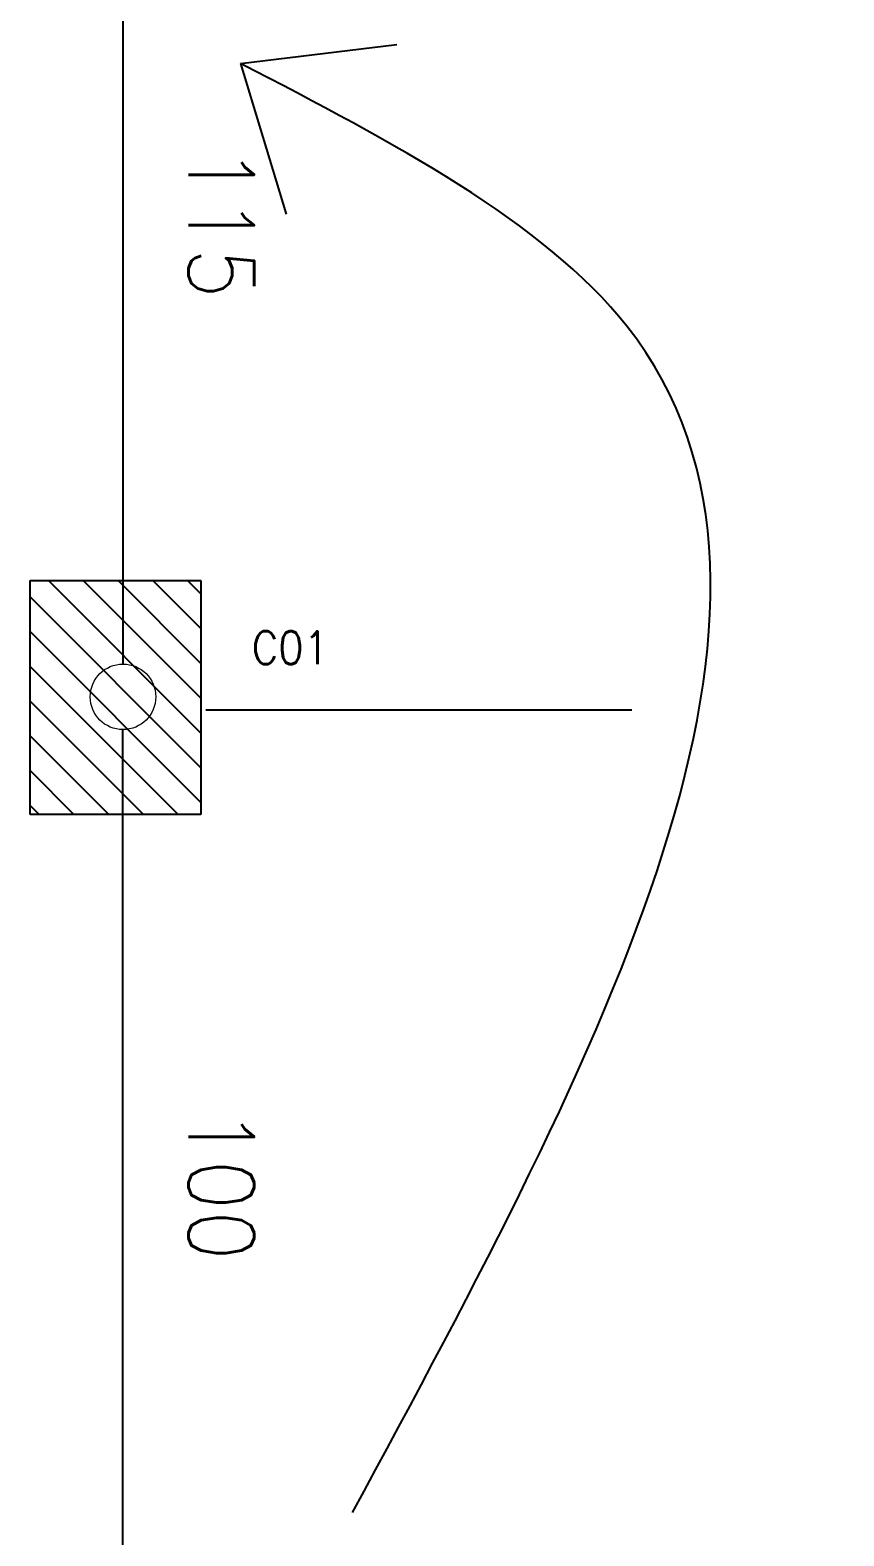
# Model space of a CAD drawing. Header units: inches. Extents: x 47316 to 59086, y 3141 to 11743.
# Drawn here: x 51301.2 to 51363.3, y 7076.4 to 7191.3 of the extents above; entities that cross this region are included whole.
import ezdxf

# ---------------------------------------------------------------- set-up
doc = ezdxf.new("R2010")
doc.units = ezdxf.units.IN
doc.header["$MEASUREMENT"] = 0
doc.styles.get("Standard").update_dxf_attribs({"font": ''})
doc.styles.get('Standard').set_extended_font_data('SimSun')
doc.linetypes.add('_VH_OTCON', pattern='A,0.0001,[7,VeSys.shx,S=0.1,R=0,X=0,Y=0],-0.4,[7,VeSys.shx,S=0.1,R=0,X=0,Y=0],-0.4,["X",Standard,S=1,R=0,X=-0.5,Y=-0.5],-0.0001,[7,VeSys.shx,S=0.1,R=0,X=0,Y=0],-0.4', length=1.2002)

msp = doc.modelspace()

# ---------------------------------------------------------------- linework, layer by layer
at = {"linetype": '_VH_OTCON', "lineweight": -3, "ltscale": 5}
for p, q in [((51308.33, 7211.53), (51308.33, 7142.94)), ((51308.33, 7069.76), (51308.33, 7137.94))]:
    msp.add_line(p, q, dxfattribs=at)
at = {"lineweight": -3}
for p, q in [((51317.29, 7188.75), (51329.23, 7190.2)), ((51317.29, 7188.75), (51320.79, 7177.25)), ((51314.65, 7139.44), (51347.15, 7139.44))]:
    msp.add_line(p, q, dxfattribs=at)
at = {"color": 3, "lineweight": -3}
for p, q in [((51301.24, 7131.46), (51301.24, 7149.32)), ((51301.24, 7149.32), (51314.28, 7149.32)), ((51302.64, 7149.32), (51314.28, 7137.68)), ((51305.29, 7149.32), (51314.28, 7140.33)), ((51307.95, 7149.32), (51314.28, 7142.99)), ((51310.6, 7149.32), (51314.28, 7145.64)), ((51313.25, 7149.32), (51314.28, 7148.29)), ((51314.28, 7149.32), (51314.28, 7131.46)), ((51301.24, 7148.07), (51314.28, 7135.03)), ((51301.24, 7145.41), (51314.28, 7132.38)), ((51301.24, 7142.76), (51312.55, 7131.46)), ((51301.24, 7140.11), (51309.9, 7131.46)), ((51301.24, 7137.46), (51307.24, 7131.46)), ((51301.24, 7134.81), (51304.59, 7131.46)), ((51301.24, 7132.16), (51301.94, 7131.46)), ((51314.28, 7131.46), (51301.24, 7131.46))]:
    msp.add_line(p, q, dxfattribs=at)
at = {"color": 40, "linetype": 'Continuous', "lineweight": 15}
msp.add_circle((51308.33, 7140.44), 2.5, dxfattribs=at)
at = {"lineweight": -3, "start_tangent": (0.645942, 0.763386)}
msp.add_spline([(51325.85, 7078.22), (51346.77, 7168.7), (51317.29, 7188.75)], degree=3, dxfattribs=at)

# ---------------------------------------------------------------- texts
at = {"color": 7, "linetype": '_VH_OTCON', "lineweight": 18, "ltscale": 5, "char_height": 5, "width": 12.8571, "attachment_point": 1, "rotation": 270}
for s, insert in [('\\Fromans.shx;\\W0.9000000000;\\T1.0000000000;\\o\\l115', (51318.33, 7182.38)), ('\\Fromans.shx;\\W0.9000000000;\\T1.0000000000;\\o\\l100', (51318.33, 7109))]:
    msp.add_mtext(s, dxfattribs=dict(at, insert=insert))
at = {"color": 21, "linetype": 'Continuous', "lineweight": 15, "insert": (51318.15, 7145.44), "char_height": 2.5, "width": 6.5357, "attachment_point": 1}
msp.add_mtext('\\Fromans.shx;\\W0.9000000000;\\T1.0000000000;\\o\\lC01', dxfattribs=at)

doc.saveas('drawing.dxf')
